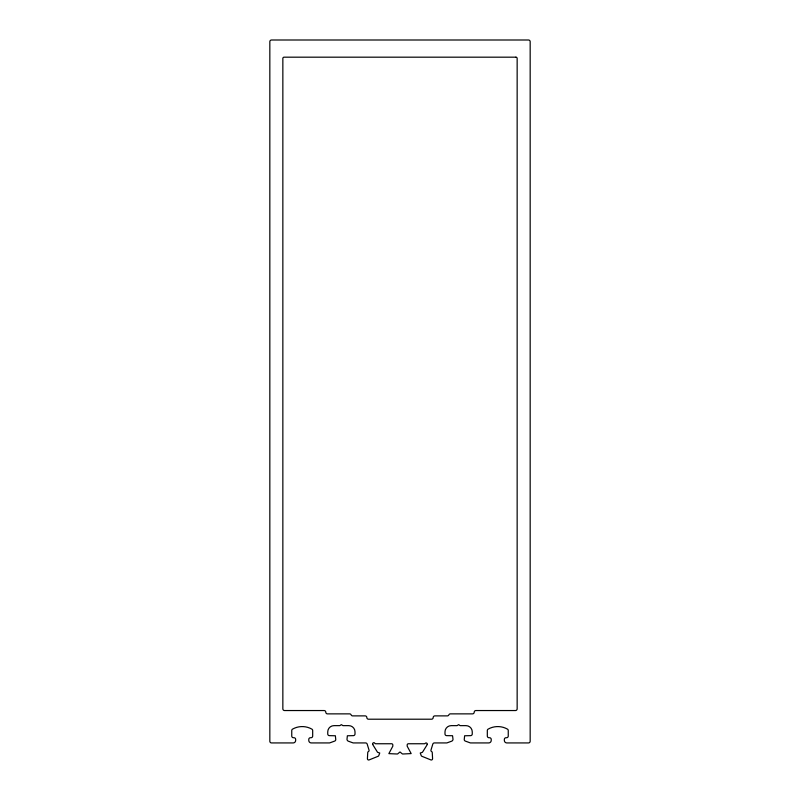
<?xml version="1.0" encoding="UTF-8"?>
<svg xmlns="http://www.w3.org/2000/svg" width="800" height="800" viewBox="0 0 800 800"><rect width="100%" height="100%" fill="white"/><g stroke="black" fill="none" stroke-linecap="round" stroke-linejoin="round"><path stroke-width="1.2" d="M427.19 744.34L427.03 744.85A1.25 1.25 0 0 1 426.9 745.15L422.44 752.3L420.25 753.01L421.27 755.72A1.25 1.25 0 0 0 421.9 756.29L430.86 759.91A1.25 1.25 0 0 0 432.58 758.69L432.26 752.6A1.25 1.25 0 0 0 431.59 751.56A1.25 1.25 0 0 1 430.98 750.09L432.81 744.1A1.67 1.67 0 0 1 434.41 742.93L446.59 742.93A1.67 1.67 0 0 0 447.16 742.82L451.62 741.2A2.08 2.08 0 0 0 453 739.24L452.55 735.73L446.66 735.64A1.67 1.67 0 0 1 444.99 733.97L444.99 731.89A6.25 6.25 0 0 1 451.24 725.64L456.77 725.64A1.25 1.25 0 0 0 457.65 725.27L458.63 724.64L459.61 725.27A1.25 1.25 0 0 0 460.49 725.64L466.02 725.64A6.25 6.25 0 0 1 472.26 731.89L472.26 733.97A1.67 1.67 0 0 1 470.6 735.64L464.63 735.77L464.25 739.53A1.67 1.67 0 0 0 465.35 741.1L470.1 742.82A1.67 1.67 0 0 0 470.67 742.93L488.72 742.93A2.5 2.5 0 0 0 491.22 740.43L491.22 739.38A1.67 1.67 0 0 0 489.56 737.72L488.99 737.72A1.67 1.67 0 0 1 487.32 736.05L487.32 730.55A1.67 1.67 0 0 1 488.17 729.1A19.58 19.58 0 0 1 507.4 729.1A1.67 1.67 0 0 1 508.25 730.55L508.25 736.05A1.67 1.67 0 0 1 506.58 737.72L506.01 737.72A1.67 1.67 0 0 0 504.35 739.38L504.35 740.43A2.5 2.5 0 0 0 506.84 742.93L528.51 742.93A1.67 1.67 0 0 0 530.17 741.26L530.17 41.67A1.67 1.67 0 0 0 528.51 40L271.49 40A1.67 1.67 0 0 0 269.83 41.67L269.83 741.26A1.67 1.67 0 0 0 271.49 742.93L293.16 742.93A2.5 2.5 0 0 0 295.65 740.43L295.65 739.38A1.67 1.67 0 0 0 293.99 737.72L293.42 737.72A1.67 1.67 0 0 1 291.75 736.05L291.75 730.55A1.67 1.67 0 0 1 292.6 729.1A19.58 19.58 0 0 1 311.83 729.1A1.67 1.67 0 0 1 312.68 730.55L312.68 736.05A1.67 1.67 0 0 1 311.01 737.72L310.44 737.72A1.67 1.67 0 0 0 308.78 739.38L308.78 740.43A2.5 2.5 0 0 0 311.28 742.93L329.33 742.93A1.67 1.67 0 0 0 329.9 742.82L334.65 741.1A1.67 1.67 0 0 0 335.75 739.53L335.37 735.77L329.4 735.64A1.67 1.67 0 0 1 327.74 733.97L327.74 731.89A6.25 6.25 0 0 1 333.98 725.64L339.51 725.64A1.25 1.25 0 0 0 340.39 725.27L341.37 724.64L342.35 725.27A1.25 1.25 0 0 0 343.23 725.64L348.76 725.64A6.25 6.25 0 0 1 355.01 731.89L355.01 733.97A1.67 1.67 0 0 1 353.34 735.64L347.37 735.77L347 739.24A2.08 2.08 0 0 0 348.38 741.2L352.84 742.82A1.67 1.67 0 0 0 353.41 742.93L365.59 742.93A1.67 1.67 0 0 1 367.19 744.1L369.02 750.09A1.25 1.25 0 0 1 368.41 751.56A1.25 1.25 0 0 0 367.74 752.6L367.42 758.69A1.25 1.25 0 0 0 369.14 759.91L378.1 756.29A1.25 1.25 0 0 0 378.73 755.72L379.75 753.01L377.56 752.3L373.1 745.15A1.25 1.25 0 0 1 372.97 744.85L372.81 744.34M427.24 744.35A1.18 1.18 0 0 0 425.16 743.39A1.25 1.25 0 0 1 424.17 743.75L408.41 743.75A1.23 1.23 0 0 0 407.18 744.98L407.18 745.87A1.23 1.23 0 0 0 407.35 746.51L411.17 753.59L402.91 754A1.22 1.22 0 0 1 402.02 753.64L400 751.96L397.98 753.64A1.22 1.22 0 0 1 397.09 754L388.86 753.63L392.65 746.51A1.23 1.23 0 0 0 392.82 745.87L392.82 744.98A1.23 1.23 0 0 0 391.59 743.75L375.83 743.75A1.25 1.25 0 0 1 374.9 743.34A1.18 1.18 0 0 0 372.76 744.35M515.9 57.18L284.1 57.18A1.25 1.25 0 0 0 282.85 58.43L282.85 708.87A1.67 1.67 0 0 0 284.51 710.54L324.13 710.54A1.67 1.67 0 0 1 325.79 712.21A1.67 1.67 0 0 0 327.46 713.87L349.6 713.87A1.67 1.67 0 0 1 351.13 714.87A1.67 1.67 0 0 0 352.66 715.88L365.16 715.88A1.67 1.67 0 0 1 366.83 717.54A1.67 1.67 0 0 0 368.49 719.21L431.51 719.21A1.67 1.67 0 0 0 433.18 717.54A1.67 1.67 0 0 1 434.85 715.88L447.35 715.88A1.67 1.67 0 0 0 448.87 714.87A1.67 1.67 0 0 1 450.4 713.87L472.55 713.87A1.67 1.67 0 0 0 474.21 712.21A1.67 1.67 0 0 1 475.88 710.54L515.49 710.54A1.67 1.67 0 0 0 517.15 708.87L517.15 58.43A1.25 1.25 0 0 0 515.9 57.18"/></g></svg>
